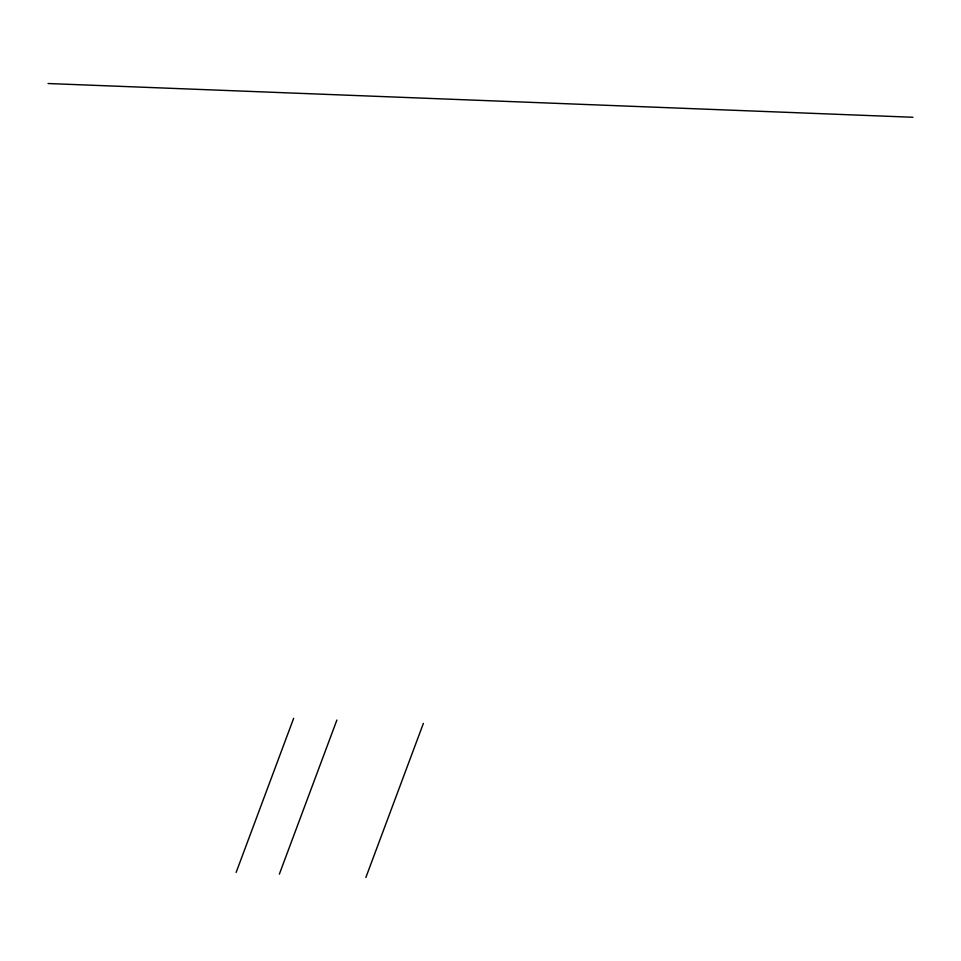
<?xml version="1.0" encoding="UTF-8"?>
<svg xmlns="http://www.w3.org/2000/svg" width="961" height="961" viewBox="0 0 961 961"><rect width="100%" height="100%" fill="white"/><g stroke="black" fill="none" stroke-linecap="round" stroke-linejoin="round"><path stroke-width="1.44" d="M236.13 872.42L293.646 718.347M279.375 874.102L336.891 720.041M365.865 877.477L423.381 723.405M48.05 83.523L912.95 117.266"/></g></svg>
